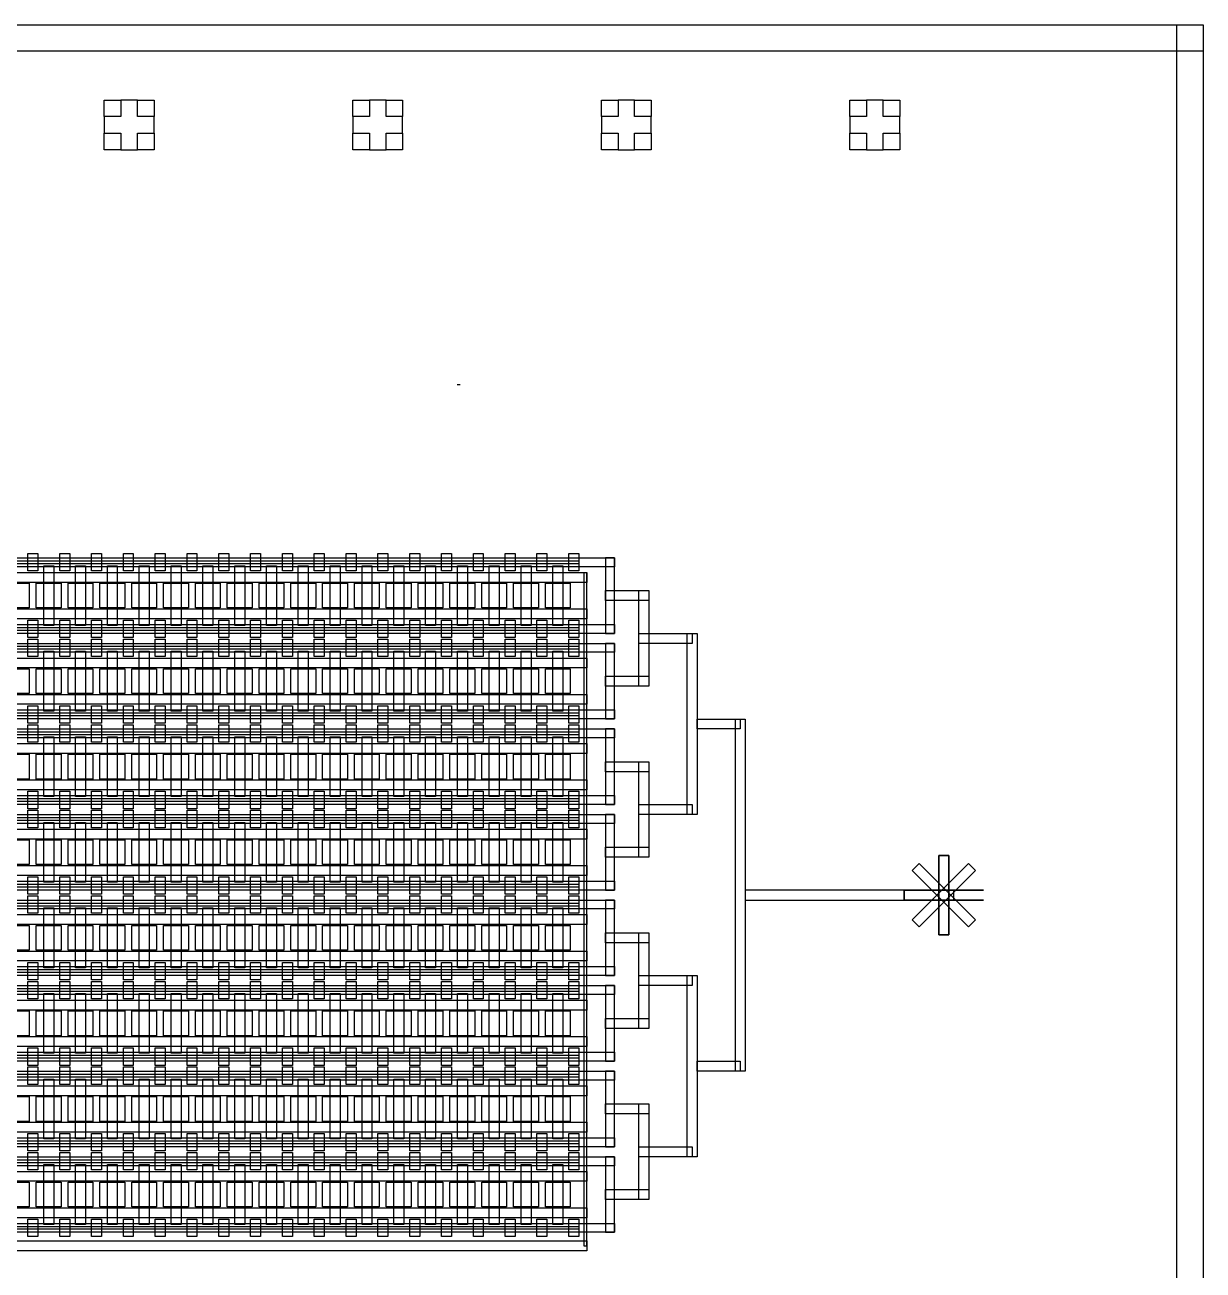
# Model space of a CAD drawing. Extents: x -21765 to 20427, y -6394 to 12870.
# Drawn here: x 8578 to 20427, y 346 to 12870 of the extents above; entities that cross this region are included whole.
import ezdxf

# ---------------------------------------------------------------- set-up
doc = ezdxf.new("R2010")
doc.units = 0
doc.header["$MEASUREMENT"] = 0
doc.layers.add('CONTROL', color=5, linetype='Continuous')
doc.layers.add('FLOW', color=6, linetype='Continuous')

msp = doc.modelspace()

# ---------------------------------------------------------------- linework, layer by layer
at = {"layer": 'CONTROL', "linetype": 'Continuous'}
for points in [[(-21765, 12605), (-21765, 12870), (20427, 12870), (20427, 12605), (-21765, 12605)], [(20162, 12870), (20427, 12870), (20427, -6394), (20162, -6394), (20162, 12870)], [(9543, 12115), (9543, 11949), (9376, 11949), (9376, 12115), (9543, 12115)], [(9876, 12115), (9876, 11949), (9710, 11949), (9710, 12115), (9876, 12115)], [(12043, 12115), (12043, 11949), (11876, 11949), (11876, 12115), (12043, 12115)], [(12376, 12115), (12376, 11949), (12210, 11949), (12210, 12115), (12376, 12115)], [(14543, 12115), (14543, 11949), (14376, 11949), (14376, 12115), (14543, 12115)], [(14876, 12115), (14876, 11949), (14710, 11949), (14710, 12115), (14876, 12115)], [(17043, 12115), (17043, 11949), (16876, 11949), (16876, 12115), (17043, 12115)], [(17376, 12115), (17376, 11949), (17210, 11949), (17210, 12115), (17376, 12115)], [(9543, 11782), (9543, 11615), (9376, 11615), (9376, 11782), (9543, 11782)], [(9876, 11782), (9876, 11615), (9710, 11615), (9710, 11782), (9876, 11782)], [(12043, 11782), (12043, 11615), (11876, 11615), (11876, 11782), (12043, 11782)], [(12376, 11782), (12376, 11615), (12210, 11615), (12210, 11782), (12376, 11782)], [(14543, 11782), (14543, 11615), (14376, 11615), (14376, 11782), (14543, 11782)], [(14876, 11782), (14876, 11615), (14710, 11615), (14710, 11782), (14876, 11782)], [(17043, 11782), (17043, 11615), (16876, 11615), (16876, 11782), (17043, 11782)], [(17376, 11782), (17376, 11615), (17210, 11615), (17210, 11782), (17376, 11782)], [(8608, 7553), (8708, 7553), (8708, 7378), (8608, 7378), (8608, 7553)], [(8928, 7553), (9028, 7553), (9028, 7378), (8928, 7378), (8928, 7553)], [(9248, 7553), (9348, 7553), (9348, 7378), (9248, 7378), (9248, 7553)], [(9568, 7553), (9668, 7553), (9668, 7378), (9568, 7378), (9568, 7553)], [(9888, 7553), (9988, 7553), (9988, 7378), (9888, 7378), (9888, 7553)], [(10208, 7553), (10308, 7553), (10308, 7378), (10208, 7378), (10208, 7553)], [(10528, 7553), (10628, 7553), (10628, 7378), (10528, 7378), (10528, 7553)], [(10848, 7553), (10948, 7553), (10948, 7378), (10848, 7378), (10848, 7553)], [(11168, 7553), (11268, 7553), (11268, 7378), (11168, 7378), (11168, 7553)], [(11488, 7553), (11588, 7553), (11588, 7378), (11488, 7378), (11488, 7553)], [(11808, 7553), (11908, 7553), (11908, 7378), (11808, 7378), (11808, 7553)], [(12128, 7553), (12228, 7553), (12228, 7378), (12128, 7378), (12128, 7553)], [(12448, 7553), (12548, 7553), (12548, 7378), (12448, 7378), (12448, 7553)], [(12768, 7553), (12868, 7553), (12868, 7378), (12768, 7378), (12768, 7553)], [(13088, 7553), (13188, 7553), (13188, 7378), (13088, 7378), (13088, 7553)], [(13408, 7553), (13508, 7553), (13508, 7378), (13408, 7378), (13408, 7553)], [(13728, 7553), (13828, 7553), (13828, 7378), (13728, 7378), (13728, 7553)], [(14048, 7553), (14148, 7553), (14148, 7378), (14048, 7378), (14048, 7553)], [(-1375, 7481), (14148, 7481), (14148, 7451), (-1375, 7451), (-1375, 7481)], [(14228, 7263), (-1213, 7263), (-1213, 7363), (14228, 7363), (14228, 7263)], [(14228, 6898), (-1213, 6898), (-1213, 6998), (14228, 6998), (14228, 6898)], [(-1375, 6810), (14148, 6810), (14148, 6780), (-1375, 6780), (-1375, 6810)], [(8608, 6883), (8708, 6883), (8708, 6708), (8608, 6708), (8608, 6883)], [(8928, 6883), (9028, 6883), (9028, 6708), (8928, 6708), (8928, 6883)], [(9248, 6883), (9348, 6883), (9348, 6708), (9248, 6708), (9248, 6883)], [(9568, 6883), (9668, 6883), (9668, 6708), (9568, 6708), (9568, 6883)], [(9888, 6883), (9988, 6883), (9988, 6708), (9888, 6708), (9888, 6883)], [(10208, 6883), (10308, 6883), (10308, 6708), (10208, 6708), (10208, 6883)], [(10528, 6883), (10628, 6883), (10628, 6708), (10528, 6708), (10528, 6883)], [(10848, 6883), (10948, 6883), (10948, 6708), (10848, 6708), (10848, 6883)], [(11168, 6883), (11268, 6883), (11268, 6708), (11168, 6708), (11168, 6883)], [(11488, 6883), (11588, 6883), (11588, 6708), (11488, 6708), (11488, 6883)], [(11808, 6883), (11908, 6883), (11908, 6708), (11808, 6708), (11808, 6883)], [(12128, 6883), (12228, 6883), (12228, 6708), (12128, 6708), (12128, 6883)], [(12448, 6883), (12548, 6883), (12548, 6708), (12448, 6708), (12448, 6883)], [(12768, 6883), (12868, 6883), (12868, 6708), (12768, 6708), (12768, 6883)], [(13088, 6883), (13188, 6883), (13188, 6708), (13088, 6708), (13088, 6883)], [(13408, 6883), (13508, 6883), (13508, 6708), (13408, 6708), (13408, 6883)], [(13728, 6883), (13828, 6883), (13828, 6708), (13728, 6708), (13728, 6883)], [(14048, 6883), (14148, 6883), (14148, 6708), (14048, 6708), (14048, 6883)], [(8608, 6693), (8708, 6693), (8708, 6517), (8608, 6517), (8608, 6693)], [(8928, 6693), (9028, 6693), (9028, 6517), (8928, 6517), (8928, 6693)], [(9248, 6693), (9348, 6693), (9348, 6517), (9248, 6517), (9248, 6693)], [(9568, 6693), (9668, 6693), (9668, 6517), (9568, 6517), (9568, 6693)], [(9888, 6693), (9988, 6693), (9988, 6517), (9888, 6517), (9888, 6693)], [(10208, 6693), (10308, 6693), (10308, 6517), (10208, 6517), (10208, 6693)], [(10528, 6693), (10628, 6693), (10628, 6517), (10528, 6517), (10528, 6693)], [(10848, 6693), (10948, 6693), (10948, 6517), (10848, 6517), (10848, 6693)], [(11168, 6693), (11268, 6693), (11268, 6517), (11168, 6517), (11168, 6693)], [(11488, 6693), (11588, 6693), (11588, 6517), (11488, 6517), (11488, 6693)], [(11808, 6693), (11908, 6693), (11908, 6517), (11808, 6517), (11808, 6693)], [(12128, 6693), (12228, 6693), (12228, 6517), (12128, 6517), (12128, 6693)], [(12448, 6693), (12548, 6693), (12548, 6517), (12448, 6517), (12448, 6693)], [(12768, 6693), (12868, 6693), (12868, 6517), (12768, 6517), (12768, 6693)], [(13088, 6693), (13188, 6693), (13188, 6517), (13088, 6517), (13088, 6693)], [(13408, 6693), (13508, 6693), (13508, 6517), (13408, 6517), (13408, 6693)], [(13728, 6693), (13828, 6693), (13828, 6517), (13728, 6517), (13728, 6693)], [(14048, 6693), (14148, 6693), (14148, 6517), (14048, 6517), (14048, 6693)], [(-1375, 6620), (14148, 6620), (14148, 6590), (-1375, 6590), (-1375, 6620)], [(14228, 6402), (-1213, 6402), (-1213, 6502), (14228, 6502), (14228, 6402)], [(14228, 6037), (-1213, 6037), (-1213, 6137), (14228, 6137), (14228, 6037)], [(8608, 6023), (8708, 6023), (8708, 5847), (8608, 5847), (8608, 6023)], [(8928, 6023), (9028, 6023), (9028, 5847), (8928, 5847), (8928, 6023)], [(9248, 6023), (9348, 6023), (9348, 5847), (9248, 5847), (9248, 6023)], [(9568, 6023), (9668, 6023), (9668, 5847), (9568, 5847), (9568, 6023)], [(9888, 6023), (9988, 6023), (9988, 5847), (9888, 5847), (9888, 6023)], [(10208, 6023), (10308, 6023), (10308, 5847), (10208, 5847), (10208, 6023)], [(10528, 6023), (10628, 6023), (10628, 5847), (10528, 5847), (10528, 6023)], [(10848, 6023), (10948, 6023), (10948, 5847), (10848, 5847), (10848, 6023)], [(11168, 6023), (11268, 6023), (11268, 5847), (11168, 5847), (11168, 6023)], [(11488, 6023), (11588, 6023), (11588, 5847), (11488, 5847), (11488, 6023)], [(11808, 6023), (11908, 6023), (11908, 5847), (11808, 5847), (11808, 6023)], [(12128, 6023), (12228, 6023), (12228, 5847), (12128, 5847), (12128, 6023)], [(12448, 6023), (12548, 6023), (12548, 5847), (12448, 5847), (12448, 6023)], [(12768, 6023), (12868, 6023), (12868, 5847), (12768, 5847), (12768, 6023)], [(13088, 6023), (13188, 6023), (13188, 5847), (13088, 5847), (13088, 6023)], [(13408, 6023), (13508, 6023), (13508, 5847), (13408, 5847), (13408, 6023)], [(13728, 6023), (13828, 6023), (13828, 5847), (13728, 5847), (13728, 6023)], [(14048, 6023), (14148, 6023), (14148, 5847), (14048, 5847), (14048, 6023)], [(-1375, 5950), (14148, 5950), (14148, 5920), (-1375, 5920), (-1375, 5950)], [(8608, 5832), (8708, 5832), (8708, 5657), (8608, 5657), (8608, 5832)], [(8928, 5832), (9028, 5832), (9028, 5657), (8928, 5657), (8928, 5832)], [(9248, 5832), (9348, 5832), (9348, 5657), (9248, 5657), (9248, 5832)], [(9568, 5832), (9668, 5832), (9668, 5657), (9568, 5657), (9568, 5832)], [(9888, 5832), (9988, 5832), (9988, 5657), (9888, 5657), (9888, 5832)], [(10208, 5832), (10308, 5832), (10308, 5657), (10208, 5657), (10208, 5832)], [(10528, 5832), (10628, 5832), (10628, 5657), (10528, 5657), (10528, 5832)], [(10848, 5832), (10948, 5832), (10948, 5657), (10848, 5657), (10848, 5832)], [(11168, 5832), (11268, 5832), (11268, 5657), (11168, 5657), (11168, 5832)], [(11488, 5832), (11588, 5832), (11588, 5657), (11488, 5657), (11488, 5832)], [(11808, 5832), (11908, 5832), (11908, 5657), (11808, 5657), (11808, 5832)], [(12128, 5832), (12228, 5832), (12228, 5657), (12128, 5657), (12128, 5832)], [(12448, 5832), (12548, 5832), (12548, 5657), (12448, 5657), (12448, 5832)], [(12768, 5832), (12868, 5832), (12868, 5657), (12768, 5657), (12768, 5832)], [(13088, 5832), (13188, 5832), (13188, 5657), (13088, 5657), (13088, 5832)], [(13408, 5832), (13508, 5832), (13508, 5657), (13408, 5657), (13408, 5832)], [(13728, 5832), (13828, 5832), (13828, 5657), (13728, 5657), (13728, 5832)], [(14048, 5832), (14148, 5832), (14148, 5657), (14048, 5657), (14048, 5832)], [(-1375, 5759), (14148, 5759), (14148, 5729), (-1375, 5729), (-1375, 5759)], [(14228, 5542), (-1213, 5542), (-1213, 5642), (14228, 5642), (14228, 5542)], [(14228, 5177), (-1213, 5177), (-1213, 5277), (14228, 5277), (14228, 5177)], [(8608, 5162), (8708, 5162), (8708, 4986), (8608, 4986), (8608, 5162)], [(8928, 5162), (9028, 5162), (9028, 4986), (8928, 4986), (8928, 5162)], [(9248, 5162), (9348, 5162), (9348, 4986), (9248, 4986), (9248, 5162)], [(9568, 5162), (9668, 5162), (9668, 4986), (9568, 4986), (9568, 5162)], [(9888, 5162), (9988, 5162), (9988, 4986), (9888, 4986), (9888, 5162)], [(10208, 5162), (10308, 5162), (10308, 4986), (10208, 4986), (10208, 5162)], [(10528, 5162), (10628, 5162), (10628, 4986), (10528, 4986), (10528, 5162)], [(10848, 5162), (10948, 5162), (10948, 4986), (10848, 4986), (10848, 5162)], [(11168, 5162), (11268, 5162), (11268, 4986), (11168, 4986), (11168, 5162)], [(11488, 5162), (11588, 5162), (11588, 4986), (11488, 4986), (11488, 5162)], [(11808, 5162), (11908, 5162), (11908, 4986), (11808, 4986), (11808, 5162)], [(12128, 5162), (12228, 5162), (12228, 4986), (12128, 4986), (12128, 5162)], [(12448, 5162), (12548, 5162), (12548, 4986), (12448, 4986), (12448, 5162)], [(12768, 5162), (12868, 5162), (12868, 4986), (12768, 4986), (12768, 5162)], [(13088, 5162), (13188, 5162), (13188, 4986), (13088, 4986), (13088, 5162)], [(13408, 5162), (13508, 5162), (13508, 4986), (13408, 4986), (13408, 5162)], [(13728, 5162), (13828, 5162), (13828, 4986), (13728, 4986), (13728, 5162)], [(14048, 5162), (14148, 5162), (14148, 4986), (14048, 4986), (14048, 5162)], [(-1375, 5089), (14148, 5089), (14148, 5059), (-1375, 5059), (-1375, 5089)], [(-1375, 4899), (14148, 4899), (14148, 4869), (-1375, 4869), (-1375, 4899)], [(8608, 4971), (8708, 4971), (8708, 4796), (8608, 4796), (8608, 4971)], [(8928, 4971), (9028, 4971), (9028, 4796), (8928, 4796), (8928, 4971)], [(9248, 4971), (9348, 4971), (9348, 4796), (9248, 4796), (9248, 4971)], [(9568, 4971), (9668, 4971), (9668, 4796), (9568, 4796), (9568, 4971)], [(9888, 4971), (9988, 4971), (9988, 4796), (9888, 4796), (9888, 4971)], [(10208, 4971), (10308, 4971), (10308, 4796), (10208, 4796), (10208, 4971)], [(10528, 4971), (10628, 4971), (10628, 4796), (10528, 4796), (10528, 4971)], [(10848, 4971), (10948, 4971), (10948, 4796), (10848, 4796), (10848, 4971)], [(11168, 4971), (11268, 4971), (11268, 4796), (11168, 4796), (11168, 4971)], [(11488, 4971), (11588, 4971), (11588, 4796), (11488, 4796), (11488, 4971)], [(11808, 4971), (11908, 4971), (11908, 4796), (11808, 4796), (11808, 4971)], [(12128, 4971), (12228, 4971), (12228, 4796), (12128, 4796), (12128, 4971)], [(12448, 4971), (12548, 4971), (12548, 4796), (12448, 4796), (12448, 4971)], [(12768, 4971), (12868, 4971), (12868, 4796), (12768, 4796), (12768, 4971)], [(13088, 4971), (13188, 4971), (13188, 4796), (13088, 4796), (13088, 4971)], [(13408, 4971), (13508, 4971), (13508, 4796), (13408, 4796), (13408, 4971)], [(13728, 4971), (13828, 4971), (13828, 4796), (13728, 4796), (13728, 4971)], [(14048, 4971), (14148, 4971), (14148, 4796), (14048, 4796), (14048, 4971)], [(14228, 4681), (-1213, 4681), (-1213, 4781), (14228, 4781), (14228, 4681)], [(14228, 4316), (-1213, 4316), (-1213, 4416), (14228, 4416), (14228, 4316)], [(8608, 4301), (8708, 4301), (8708, 4126), (8608, 4126), (8608, 4301)], [(8928, 4301), (9028, 4301), (9028, 4126), (8928, 4126), (8928, 4301)], [(9248, 4301), (9348, 4301), (9348, 4126), (9248, 4126), (9248, 4301)], [(9568, 4301), (9668, 4301), (9668, 4126), (9568, 4126), (9568, 4301)], [(9888, 4301), (9988, 4301), (9988, 4126), (9888, 4126), (9888, 4301)], [(10208, 4301), (10308, 4301), (10308, 4126), (10208, 4126), (10208, 4301)], [(10528, 4301), (10628, 4301), (10628, 4126), (10528, 4126), (10528, 4301)], [(10848, 4301), (10948, 4301), (10948, 4126), (10848, 4126), (10848, 4301)], [(11168, 4301), (11268, 4301), (11268, 4126), (11168, 4126), (11168, 4301)], [(11488, 4301), (11588, 4301), (11588, 4126), (11488, 4126), (11488, 4301)], [(11808, 4301), (11908, 4301), (11908, 4126), (11808, 4126), (11808, 4301)], [(12128, 4301), (12228, 4301), (12228, 4126), (12128, 4126), (12128, 4301)], [(12448, 4301), (12548, 4301), (12548, 4126), (12448, 4126), (12448, 4301)], [(12768, 4301), (12868, 4301), (12868, 4126), (12768, 4126), (12768, 4301)], [(13088, 4301), (13188, 4301), (13188, 4126), (13088, 4126), (13088, 4301)], [(13408, 4301), (13508, 4301), (13508, 4126), (13408, 4126), (13408, 4301)], [(13728, 4301), (13828, 4301), (13828, 4126), (13728, 4126), (13728, 4301)], [(14048, 4301), (14148, 4301), (14148, 4126), (14048, 4126), (14048, 4301)], [(-1375, 4229), (14148, 4229), (14148, 4199), (-1375, 4199), (-1375, 4229)], [(-1375, 4038), (14148, 4038), (14148, 4008), (-1375, 4008), (-1375, 4038)], [(8608, 4111), (8708, 4111), (8708, 3935), (8608, 3935), (8608, 4111)], [(8928, 4111), (9028, 4111), (9028, 3935), (8928, 3935), (8928, 4111)], [(9248, 4111), (9348, 4111), (9348, 3935), (9248, 3935), (9248, 4111)], [(9568, 4111), (9668, 4111), (9668, 3935), (9568, 3935), (9568, 4111)], [(9888, 4111), (9988, 4111), (9988, 3935), (9888, 3935), (9888, 4111)], [(10208, 4111), (10308, 4111), (10308, 3935), (10208, 3935), (10208, 4111)], [(10528, 4111), (10628, 4111), (10628, 3935), (10528, 3935), (10528, 4111)], [(10848, 4111), (10948, 4111), (10948, 3935), (10848, 3935), (10848, 4111)], [(11168, 4111), (11268, 4111), (11268, 3935), (11168, 3935), (11168, 4111)], [(11488, 4111), (11588, 4111), (11588, 3935), (11488, 3935), (11488, 4111)], [(11808, 4111), (11908, 4111), (11908, 3935), (11808, 3935), (11808, 4111)], [(12128, 4111), (12228, 4111), (12228, 3935), (12128, 3935), (12128, 4111)], [(12448, 4111), (12548, 4111), (12548, 3935), (12448, 3935), (12448, 4111)], [(12768, 4111), (12868, 4111), (12868, 3935), (12768, 3935), (12768, 4111)], [(13088, 4111), (13188, 4111), (13188, 3935), (13088, 3935), (13088, 4111)], [(13408, 4111), (13508, 4111), (13508, 3935), (13408, 3935), (13408, 4111)], [(13728, 4111), (13828, 4111), (13828, 3935), (13728, 3935), (13728, 4111)], [(14048, 4111), (14148, 4111), (14148, 3935), (14048, 3935), (14048, 4111)], [(14228, 3821), (-1213, 3821), (-1213, 3921), (14228, 3921), (14228, 3821)], [(14228, 3455), (-1213, 3455), (-1213, 3555), (14228, 3555), (14228, 3455)], [(8608, 3441), (8708, 3441), (8708, 3265), (8608, 3265), (8608, 3441)], [(8928, 3441), (9028, 3441), (9028, 3265), (8928, 3265), (8928, 3441)], [(9248, 3441), (9348, 3441), (9348, 3265), (9248, 3265), (9248, 3441)], [(9568, 3441), (9668, 3441), (9668, 3265), (9568, 3265), (9568, 3441)], [(9888, 3441), (9988, 3441), (9988, 3265), (9888, 3265), (9888, 3441)], [(10208, 3441), (10308, 3441), (10308, 3265), (10208, 3265), (10208, 3441)], [(10528, 3441), (10628, 3441), (10628, 3265), (10528, 3265), (10528, 3441)], [(10848, 3441), (10948, 3441), (10948, 3265), (10848, 3265), (10848, 3441)], [(11168, 3441), (11268, 3441), (11268, 3265), (11168, 3265), (11168, 3441)], [(11488, 3441), (11588, 3441), (11588, 3265), (11488, 3265), (11488, 3441)], [(11808, 3441), (11908, 3441), (11908, 3265), (11808, 3265), (11808, 3441)], [(12128, 3441), (12228, 3441), (12228, 3265), (12128, 3265), (12128, 3441)], [(12448, 3441), (12548, 3441), (12548, 3265), (12448, 3265), (12448, 3441)], [(12768, 3441), (12868, 3441), (12868, 3265), (12768, 3265), (12768, 3441)], [(13088, 3441), (13188, 3441), (13188, 3265), (13088, 3265), (13088, 3441)], [(13408, 3441), (13508, 3441), (13508, 3265), (13408, 3265), (13408, 3441)], [(13728, 3441), (13828, 3441), (13828, 3265), (13728, 3265), (13728, 3441)], [(14048, 3441), (14148, 3441), (14148, 3265), (14048, 3265), (14048, 3441)], [(-1375, 3368), (14148, 3368), (14148, 3338), (-1375, 3338), (-1375, 3368)], [(-1375, 3177), (14148, 3177), (14148, 3147), (-1375, 3147), (-1375, 3177)], [(8608, 3250), (8708, 3250), (8708, 3075), (8608, 3075), (8608, 3250)], [(8928, 3250), (9028, 3250), (9028, 3075), (8928, 3075), (8928, 3250)], [(9248, 3250), (9348, 3250), (9348, 3075), (9248, 3075), (9248, 3250)], [(9568, 3250), (9668, 3250), (9668, 3075), (9568, 3075), (9568, 3250)], [(9888, 3250), (9988, 3250), (9988, 3075), (9888, 3075), (9888, 3250)], [(10208, 3250), (10308, 3250), (10308, 3075), (10208, 3075), (10208, 3250)], [(10528, 3250), (10628, 3250), (10628, 3075), (10528, 3075), (10528, 3250)], [(10848, 3250), (10948, 3250), (10948, 3075), (10848, 3075), (10848, 3250)], [(11168, 3250), (11268, 3250), (11268, 3075), (11168, 3075), (11168, 3250)], [(11488, 3250), (11588, 3250), (11588, 3075), (11488, 3075), (11488, 3250)], [(11808, 3250), (11908, 3250), (11908, 3075), (11808, 3075), (11808, 3250)], [(12128, 3250), (12228, 3250), (12228, 3075), (12128, 3075), (12128, 3250)], [(12448, 3250), (12548, 3250), (12548, 3075), (12448, 3075), (12448, 3250)], [(12768, 3250), (12868, 3250), (12868, 3075), (12768, 3075), (12768, 3250)], [(13088, 3250), (13188, 3250), (13188, 3075), (13088, 3075), (13088, 3250)], [(13408, 3250), (13508, 3250), (13508, 3075), (13408, 3075), (13408, 3250)], [(13728, 3250), (13828, 3250), (13828, 3075), (13728, 3075), (13728, 3250)], [(14048, 3250), (14148, 3250), (14148, 3075), (14048, 3075), (14048, 3250)], [(14228, 2960), (-1213, 2960), (-1213, 3060), (14228, 3060), (14228, 2960)], [(14228, 2595), (-1213, 2595), (-1213, 2695), (14228, 2695), (14228, 2595)], [(-1375, 2507), (14148, 2507), (14148, 2477), (-1375, 2477), (-1375, 2507)], [(8608, 2580), (8708, 2580), (8708, 2404), (8608, 2404), (8608, 2580)], [(8928, 2580), (9028, 2580), (9028, 2404), (8928, 2404), (8928, 2580)], [(9248, 2580), (9348, 2580), (9348, 2404), (9248, 2404), (9248, 2580)], [(9568, 2580), (9668, 2580), (9668, 2404), (9568, 2404), (9568, 2580)], [(9888, 2580), (9988, 2580), (9988, 2404), (9888, 2404), (9888, 2580)], [(10208, 2580), (10308, 2580), (10308, 2404), (10208, 2404), (10208, 2580)], [(10528, 2580), (10628, 2580), (10628, 2404), (10528, 2404), (10528, 2580)], [(10848, 2580), (10948, 2580), (10948, 2404), (10848, 2404), (10848, 2580)], [(11168, 2580), (11268, 2580), (11268, 2404), (11168, 2404), (11168, 2580)], [(11488, 2580), (11588, 2580), (11588, 2404), (11488, 2404), (11488, 2580)], [(11808, 2580), (11908, 2580), (11908, 2404), (11808, 2404), (11808, 2580)], [(12128, 2580), (12228, 2580), (12228, 2404), (12128, 2404), (12128, 2580)], [(12448, 2580), (12548, 2580), (12548, 2404), (12448, 2404), (12448, 2580)], [(12768, 2580), (12868, 2580), (12868, 2404), (12768, 2404), (12768, 2580)], [(13088, 2580), (13188, 2580), (13188, 2404), (13088, 2404), (13088, 2580)], [(13408, 2580), (13508, 2580), (13508, 2404), (13408, 2404), (13408, 2580)], [(13728, 2580), (13828, 2580), (13828, 2404), (13728, 2404), (13728, 2580)], [(14048, 2580), (14148, 2580), (14148, 2404), (14048, 2404), (14048, 2580)], [(8608, 2389), (8708, 2389), (8708, 2214), (8608, 2214), (8608, 2389)], [(8928, 2389), (9028, 2389), (9028, 2214), (8928, 2214), (8928, 2389)], [(9248, 2389), (9348, 2389), (9348, 2214), (9248, 2214), (9248, 2389)], [(9568, 2389), (9668, 2389), (9668, 2214), (9568, 2214), (9568, 2389)], [(9888, 2389), (9988, 2389), (9988, 2214), (9888, 2214), (9888, 2389)], [(10208, 2389), (10308, 2389), (10308, 2214), (10208, 2214), (10208, 2389)], [(10528, 2389), (10628, 2389), (10628, 2214), (10528, 2214), (10528, 2389)], [(10848, 2389), (10948, 2389), (10948, 2214), (10848, 2214), (10848, 2389)], [(11168, 2389), (11268, 2389), (11268, 2214), (11168, 2214), (11168, 2389)], [(11488, 2389), (11588, 2389), (11588, 2214), (11488, 2214), (11488, 2389)], [(11808, 2389), (11908, 2389), (11908, 2214), (11808, 2214), (11808, 2389)], [(12128, 2389), (12228, 2389), (12228, 2214), (12128, 2214), (12128, 2389)], [(12448, 2389), (12548, 2389), (12548, 2214), (12448, 2214), (12448, 2389)], [(12768, 2389), (12868, 2389), (12868, 2214), (12768, 2214), (12768, 2389)], [(13088, 2389), (13188, 2389), (13188, 2214), (13088, 2214), (13088, 2389)], [(13408, 2389), (13508, 2389), (13508, 2214), (13408, 2214), (13408, 2389)], [(13728, 2389), (13828, 2389), (13828, 2214), (13728, 2214), (13728, 2389)], [(14048, 2389), (14148, 2389), (14148, 2214), (14048, 2214), (14048, 2389)], [(-1375, 2317), (14148, 2317), (14148, 2287), (-1375, 2287), (-1375, 2317)], [(14228, 2099), (-1213, 2099), (-1213, 2199), (14228, 2199), (14228, 2099)], [(14228, 1734), (-1213, 1734), (-1213, 1834), (14228, 1834), (14228, 1734)], [(-1375, 1647), (14148, 1647), (14148, 1617), (-1375, 1617), (-1375, 1647)], [(8608, 1719), (8708, 1719), (8708, 1544), (8608, 1544), (8608, 1719)], [(8928, 1719), (9028, 1719), (9028, 1544), (8928, 1544), (8928, 1719)], [(9248, 1719), (9348, 1719), (9348, 1544), (9248, 1544), (9248, 1719)], [(9568, 1719), (9668, 1719), (9668, 1544), (9568, 1544), (9568, 1719)], [(9888, 1719), (9988, 1719), (9988, 1544), (9888, 1544), (9888, 1719)], [(10208, 1719), (10308, 1719), (10308, 1544), (10208, 1544), (10208, 1719)], [(10528, 1719), (10628, 1719), (10628, 1544), (10528, 1544), (10528, 1719)], [(10848, 1719), (10948, 1719), (10948, 1544), (10848, 1544), (10848, 1719)], [(11168, 1719), (11268, 1719), (11268, 1544), (11168, 1544), (11168, 1719)], [(11488, 1719), (11588, 1719), (11588, 1544), (11488, 1544), (11488, 1719)], [(11808, 1719), (11908, 1719), (11908, 1544), (11808, 1544), (11808, 1719)], [(12128, 1719), (12228, 1719), (12228, 1544), (12128, 1544), (12128, 1719)], [(12448, 1719), (12548, 1719), (12548, 1544), (12448, 1544), (12448, 1719)], [(12768, 1719), (12868, 1719), (12868, 1544), (12768, 1544), (12768, 1719)], [(13088, 1719), (13188, 1719), (13188, 1544), (13088, 1544), (13088, 1719)], [(13408, 1719), (13508, 1719), (13508, 1544), (13408, 1544), (13408, 1719)], [(13728, 1719), (13828, 1719), (13828, 1544), (13728, 1544), (13728, 1719)], [(14048, 1719), (14148, 1719), (14148, 1544), (14048, 1544), (14048, 1719)], [(8608, 1529), (8708, 1529), (8708, 1353), (8608, 1353), (8608, 1529)], [(8928, 1529), (9028, 1529), (9028, 1353), (8928, 1353), (8928, 1529)], [(9248, 1529), (9348, 1529), (9348, 1353), (9248, 1353), (9248, 1529)], [(9568, 1529), (9668, 1529), (9668, 1353), (9568, 1353), (9568, 1529)], [(9888, 1529), (9988, 1529), (9988, 1353), (9888, 1353), (9888, 1529)], [(10208, 1529), (10308, 1529), (10308, 1353), (10208, 1353), (10208, 1529)], [(10528, 1529), (10628, 1529), (10628, 1353), (10528, 1353), (10528, 1529)], [(10848, 1529), (10948, 1529), (10948, 1353), (10848, 1353), (10848, 1529)], [(11168, 1529), (11268, 1529), (11268, 1353), (11168, 1353), (11168, 1529)], [(11488, 1529), (11588, 1529), (11588, 1353), (11488, 1353), (11488, 1529)], [(11808, 1529), (11908, 1529), (11908, 1353), (11808, 1353), (11808, 1529)], [(12128, 1529), (12228, 1529), (12228, 1353), (12128, 1353), (12128, 1529)], [(12448, 1529), (12548, 1529), (12548, 1353), (12448, 1353), (12448, 1529)], [(12768, 1529), (12868, 1529), (12868, 1353), (12768, 1353), (12768, 1529)], [(13088, 1529), (13188, 1529), (13188, 1353), (13088, 1353), (13088, 1529)], [(13408, 1529), (13508, 1529), (13508, 1353), (13408, 1353), (13408, 1529)], [(13728, 1529), (13828, 1529), (13828, 1353), (13728, 1353), (13728, 1529)], [(14048, 1529), (14148, 1529), (14148, 1353), (14048, 1353), (14048, 1529)], [(-1375, 1456), (14148, 1456), (14148, 1426), (-1375, 1426), (-1375, 1456)], [(14228, 1239), (-1213, 1239), (-1213, 1339), (14228, 1339), (14228, 1239)], [(14228, 873), (-1213, 873), (-1213, 973), (14228, 973), (14228, 873)], [(-3301, 786), (14148, 786), (14148, 756), (-3301, 756), (-3301, 786)], [(8608, 859), (8708, 859), (8708, 683), (8608, 683), (8608, 859)], [(8928, 859), (9028, 859), (9028, 683), (8928, 683), (8928, 859)], [(9248, 859), (9348, 859), (9348, 683), (9248, 683), (9248, 859)], [(9568, 859), (9668, 859), (9668, 683), (9568, 683), (9568, 859)], [(9888, 859), (9988, 859), (9988, 683), (9888, 683), (9888, 859)], [(10208, 859), (10308, 859), (10308, 683), (10208, 683), (10208, 859)], [(10528, 859), (10628, 859), (10628, 683), (10528, 683), (10528, 859)], [(10848, 859), (10948, 859), (10948, 683), (10848, 683), (10848, 859)], [(11168, 859), (11268, 859), (11268, 683), (11168, 683), (11168, 859)], [(11488, 859), (11588, 859), (11588, 683), (11488, 683), (11488, 859)], [(11808, 859), (11908, 859), (11908, 683), (11808, 683), (11808, 859)], [(12128, 859), (12228, 859), (12228, 683), (12128, 683), (12128, 859)], [(12448, 859), (12548, 859), (12548, 683), (12448, 683), (12448, 859)], [(12768, 859), (12868, 859), (12868, 683), (12768, 683), (12768, 859)], [(13088, 859), (13188, 859), (13188, 683), (13088, 683), (13088, 859)], [(13408, 859), (13508, 859), (13508, 683), (13408, 683), (13408, 859)], [(13728, 859), (13828, 859), (13828, 683), (13728, 683), (13728, 859)], [(14048, 859), (14148, 859), (14148, 683), (14048, 683), (14048, 859)], [(-15908, 639), (14228, 639), (14228, 539), (-15908, 539), (-15908, 639)]]:
    msp.add_lwpolyline(points, close=True, dxfattribs=at)
for points in [[(12956, 9250), (12926, 9250)], [(14198, 7363), (14198, 589), (14228, 589), (14228, 7363)]]:
    msp.add_lwpolyline(points, dxfattribs=at)
at = {"layer": 'FLOW', "linetype": 'Continuous'}
for points in [[(9710, 11615), (9710, 11782), (9876, 11782), (9876, 11949), (9710, 11949), (9710, 12115), (9543, 12115), (9543, 11949), (9376, 11949), (9376, 11782), (9543, 11782), (9543, 11615), (9710, 11615)], [(12210, 11615), (12210, 11782), (12376, 11782), (12376, 11949), (12210, 11949), (12210, 12115), (12043, 12115), (12043, 11949), (11876, 11949), (11876, 11782), (12043, 11782), (12043, 11615), (12210, 11615)], [(14710, 11615), (14710, 11782), (14876, 11782), (14876, 11949), (14710, 11949), (14710, 12115), (14543, 12115), (14543, 11949), (14376, 11949), (14376, 11782), (14543, 11782), (14543, 11615), (14710, 11615)], [(17210, 11615), (17210, 11782), (17376, 11782), (17376, 11949), (17210, 11949), (17210, 12115), (17043, 12115), (17043, 11949), (16876, 11949), (16876, 11782), (17043, 11782), (17043, 11615), (17210, 11615)], [(-1663, 7511), (14508, 7511), (14508, 7421), (-1663, 7421), (-1663, 7511)], [(8768, 7431), (8868, 7431), (8868, 6830), (8768, 6830), (8768, 7431)], [(9088, 7431), (9188, 7431), (9188, 6830), (9088, 6830), (9088, 7431)], [(9407, 7431), (9507, 7431), (9507, 6830), (9407, 6830), (9407, 7431)], [(9728, 7431), (9828, 7431), (9828, 6830), (9728, 6830), (9728, 7431)], [(10048, 7431), (10148, 7431), (10148, 6830), (10048, 6830), (10048, 7431)], [(10367, 7431), (10467, 7431), (10467, 6830), (10367, 6830), (10367, 7431)], [(10688, 7431), (10788, 7431), (10788, 6830), (10688, 6830), (10688, 7431)], [(11008, 7431), (11108, 7431), (11108, 6830), (11008, 6830), (11008, 7431)], [(11327, 7431), (11427, 7431), (11427, 6830), (11327, 6830), (11327, 7431)], [(11648, 7431), (11748, 7431), (11748, 6830), (11648, 6830), (11648, 7431)], [(11968, 7431), (12068, 7431), (12068, 6830), (11968, 6830), (11968, 7431)], [(12287, 7431), (12387, 7431), (12387, 6830), (12287, 6830), (12287, 7431)], [(12608, 7431), (12708, 7431), (12708, 6830), (12608, 6830), (12608, 7431)], [(12928, 7431), (13028, 7431), (13028, 6830), (12928, 6830), (12928, 7431)], [(13247, 7431), (13347, 7431), (13347, 6830), (13247, 6830), (13247, 7431)], [(13568, 7431), (13668, 7431), (13668, 6830), (13568, 6830), (13568, 7431)], [(13888, 7431), (13988, 7431), (13988, 6830), (13888, 6830), (13888, 7431)], [(14508, 7511), (14418, 7511), (14418, 6750), (14508, 6750), (14508, 7511)], [(8372, 7256), (8622, 7256), (8622, 7006), (8372, 7006), (8372, 7256)], [(8692, 7256), (8942, 7256), (8942, 7006), (8692, 7006), (8692, 7256)], [(9012, 7256), (9262, 7256), (9262, 7006), (9012, 7006), (9012, 7256)], [(9332, 7256), (9582, 7256), (9582, 7006), (9332, 7006), (9332, 7256)], [(9652, 7256), (9902, 7256), (9902, 7006), (9652, 7006), (9652, 7256)], [(9972, 7256), (10222, 7256), (10222, 7006), (9972, 7006), (9972, 7256)], [(10292, 7256), (10542, 7256), (10542, 7006), (10292, 7006), (10292, 7256)], [(10612, 7256), (10862, 7256), (10862, 7006), (10612, 7006), (10612, 7256)], [(10932, 7256), (11182, 7256), (11182, 7006), (10932, 7006), (10932, 7256)], [(11252, 7256), (11502, 7256), (11502, 7006), (11252, 7006), (11252, 7256)], [(11572, 7256), (11822, 7256), (11822, 7006), (11572, 7006), (11572, 7256)], [(11892, 7256), (12142, 7256), (12142, 7006), (11892, 7006), (11892, 7256)], [(12212, 7256), (12462, 7256), (12462, 7006), (12212, 7006), (12212, 7256)], [(12532, 7256), (12782, 7256), (12782, 7006), (12532, 7006), (12532, 7256)], [(12852, 7256), (13102, 7256), (13102, 7006), (12852, 7006), (12852, 7256)], [(13172, 7256), (13422, 7256), (13422, 7006), (13172, 7006), (13172, 7256)], [(13492, 7256), (13742, 7256), (13742, 7006), (13492, 7006), (13492, 7256)], [(13812, 7256), (14062, 7256), (14062, 7006), (13812, 7006), (13812, 7256)], [(14853, 7081), (14418, 7081), (14418, 7181), (14853, 7181), (14853, 7081)], [(14853, 6220), (14753, 6220), (14753, 7181), (14853, 7181), (14853, 6462), (14853, 6220)], [(-1663, 6840), (14508, 6840), (14508, 6750), (-1663, 6750), (-1663, 6840)], [(-1663, 6650), (14508, 6650), (14508, 6560), (-1663, 6560), (-1663, 6650)], [(14508, 6650), (14418, 6650), (14418, 5890), (14508, 5890), (14508, 6650)], [(15288, 6650), (14753, 6650), (14753, 6750), (15288, 6750), (15288, 6650)], [(15338, 4929), (15238, 4929), (15238, 6750), (15338, 6750), (15338, 5969), (15338, 4929)], [(8768, 6570), (8868, 6570), (8868, 5969), (8768, 5969), (8768, 6570)], [(9088, 6570), (9188, 6570), (9188, 5969), (9088, 5969), (9088, 6570)], [(9407, 6570), (9507, 6570), (9507, 5969), (9407, 5969), (9407, 6570)], [(9728, 6570), (9828, 6570), (9828, 5969), (9728, 5969), (9728, 6570)], [(10048, 6570), (10148, 6570), (10148, 5969), (10048, 5969), (10048, 6570)], [(10367, 6570), (10467, 6570), (10467, 5969), (10367, 5969), (10367, 6570)], [(10688, 6570), (10788, 6570), (10788, 5969), (10688, 5969), (10688, 6570)], [(11008, 6570), (11108, 6570), (11108, 5969), (11008, 5969), (11008, 6570)], [(11327, 6570), (11427, 6570), (11427, 5969), (11327, 5969), (11327, 6570)], [(11648, 6570), (11748, 6570), (11748, 5969), (11648, 5969), (11648, 6570)], [(11968, 6570), (12068, 6570), (12068, 5969), (11968, 5969), (11968, 6570)], [(12287, 6570), (12387, 6570), (12387, 5969), (12287, 5969), (12287, 6570)], [(12608, 6570), (12708, 6570), (12708, 5969), (12608, 5969), (12608, 6570)], [(12928, 6570), (13028, 6570), (13028, 5969), (12928, 5969), (12928, 6570)], [(13247, 6570), (13347, 6570), (13347, 5969), (13247, 5969), (13247, 6570)], [(13568, 6570), (13668, 6570), (13668, 5969), (13568, 5969), (13568, 6570)], [(13888, 6570), (13988, 6570), (13988, 5969), (13888, 5969), (13888, 6570)], [(8372, 6395), (8622, 6395), (8622, 6145), (8372, 6145), (8372, 6395)], [(8692, 6395), (8942, 6395), (8942, 6145), (8692, 6145), (8692, 6395)], [(9012, 6395), (9262, 6395), (9262, 6145), (9012, 6145), (9012, 6395)], [(9332, 6395), (9582, 6395), (9582, 6145), (9332, 6145), (9332, 6395)], [(9652, 6395), (9902, 6395), (9902, 6145), (9652, 6145), (9652, 6395)], [(9972, 6395), (10222, 6395), (10222, 6145), (9972, 6145), (9972, 6395)], [(10292, 6395), (10542, 6395), (10542, 6145), (10292, 6145), (10292, 6395)], [(10612, 6395), (10862, 6395), (10862, 6145), (10612, 6145), (10612, 6395)], [(10932, 6395), (11182, 6395), (11182, 6145), (10932, 6145), (10932, 6395)], [(11252, 6395), (11502, 6395), (11502, 6145), (11252, 6145), (11252, 6395)], [(11572, 6395), (11822, 6395), (11822, 6145), (11572, 6145), (11572, 6395)], [(11892, 6395), (12142, 6395), (12142, 6145), (11892, 6145), (11892, 6395)], [(12212, 6395), (12462, 6395), (12462, 6145), (12212, 6145), (12212, 6395)], [(12532, 6395), (12782, 6395), (12782, 6145), (12532, 6145), (12532, 6395)], [(12852, 6395), (13102, 6395), (13102, 6145), (12852, 6145), (12852, 6395)], [(13172, 6395), (13422, 6395), (13422, 6145), (13172, 6145), (13172, 6395)], [(13492, 6395), (13742, 6395), (13742, 6145), (13492, 6145), (13492, 6395)], [(13812, 6395), (14062, 6395), (14062, 6145), (13812, 6145), (13812, 6395)], [(14853, 6220), (14418, 6220), (14418, 6320), (14853, 6320), (14853, 6220)], [(-1663, 5980), (14508, 5980), (14508, 5890), (-1663, 5890), (-1663, 5980)], [(15773, 5789), (15338, 5789), (15338, 5889), (15773, 5889), (15773, 5789)], [(15823, 2347), (15723, 2347), (15723, 5889), (15823, 5889), (15823, 5221), (15823, 2347)], [(-1663, 5789), (14508, 5789), (14508, 5699), (-1663, 5699), (-1663, 5789)], [(14508, 5789), (14418, 5789), (14418, 5029), (14508, 5029), (14508, 5789)], [(8768, 5710), (8868, 5710), (8868, 5109), (8768, 5109), (8768, 5710)], [(9088, 5710), (9188, 5710), (9188, 5109), (9088, 5109), (9088, 5710)], [(9407, 5710), (9507, 5710), (9507, 5109), (9407, 5109), (9407, 5710)], [(9728, 5710), (9828, 5710), (9828, 5109), (9728, 5109), (9728, 5710)], [(10048, 5710), (10148, 5710), (10148, 5109), (10048, 5109), (10048, 5710)], [(10367, 5710), (10467, 5710), (10467, 5109), (10367, 5109), (10367, 5710)], [(10688, 5710), (10788, 5710), (10788, 5109), (10688, 5109), (10688, 5710)], [(11008, 5710), (11108, 5710), (11108, 5109), (11008, 5109), (11008, 5710)], [(11327, 5710), (11427, 5710), (11427, 5109), (11327, 5109), (11327, 5710)], [(11648, 5710), (11748, 5710), (11748, 5109), (11648, 5109), (11648, 5710)], [(11968, 5710), (12068, 5710), (12068, 5109), (11968, 5109), (11968, 5710)], [(12287, 5710), (12387, 5710), (12387, 5109), (12287, 5109), (12287, 5710)], [(12608, 5710), (12708, 5710), (12708, 5109), (12608, 5109), (12608, 5710)], [(12928, 5710), (13028, 5710), (13028, 5109), (12928, 5109), (12928, 5710)], [(13247, 5710), (13347, 5710), (13347, 5109), (13247, 5109), (13247, 5710)], [(13568, 5710), (13668, 5710), (13668, 5109), (13568, 5109), (13568, 5710)], [(13888, 5710), (13988, 5710), (13988, 5109), (13888, 5109), (13888, 5710)], [(8372, 5534), (8622, 5534), (8622, 5284), (8372, 5284), (8372, 5534)], [(8692, 5534), (8942, 5534), (8942, 5284), (8692, 5284), (8692, 5534)], [(9012, 5534), (9262, 5534), (9262, 5284), (9012, 5284), (9012, 5534)], [(9332, 5534), (9582, 5534), (9582, 5284), (9332, 5284), (9332, 5534)], [(9652, 5534), (9902, 5534), (9902, 5284), (9652, 5284), (9652, 5534)], [(9972, 5534), (10222, 5534), (10222, 5284), (9972, 5284), (9972, 5534)], [(10292, 5534), (10542, 5534), (10542, 5284), (10292, 5284), (10292, 5534)], [(10612, 5534), (10862, 5534), (10862, 5284), (10612, 5284), (10612, 5534)], [(10932, 5534), (11182, 5534), (11182, 5284), (10932, 5284), (10932, 5534)], [(11252, 5534), (11502, 5534), (11502, 5284), (11252, 5284), (11252, 5534)], [(11572, 5534), (11822, 5534), (11822, 5284), (11572, 5284), (11572, 5534)], [(11892, 5534), (12142, 5534), (12142, 5284), (11892, 5284), (11892, 5534)], [(12212, 5534), (12462, 5534), (12462, 5284), (12212, 5284), (12212, 5534)], [(12532, 5534), (12782, 5534), (12782, 5284), (12532, 5284), (12532, 5534)], [(12852, 5534), (13102, 5534), (13102, 5284), (12852, 5284), (12852, 5534)], [(13172, 5534), (13422, 5534), (13422, 5284), (13172, 5284), (13172, 5534)], [(13492, 5534), (13742, 5534), (13742, 5284), (13492, 5284), (13492, 5534)], [(13812, 5534), (14062, 5534), (14062, 5284), (13812, 5284), (13812, 5534)], [(14853, 5359), (14418, 5359), (14418, 5459), (14853, 5459), (14853, 5359)], [(14853, 4499), (14753, 4499), (14753, 5459), (14853, 5459), (14853, 4741), (14853, 4499)], [(-1663, 5119), (14508, 5119), (14508, 5029), (-1663, 5029), (-1663, 5119)], [(15288, 4929), (14753, 4929), (14753, 5029), (15288, 5029), (15288, 4929)], [(-1663, 4929), (14508, 4929), (14508, 4839), (-1663, 4839), (-1663, 4929)], [(14508, 4929), (14418, 4929), (14418, 4169), (14508, 4169), (14508, 4929)], [(8768, 4849), (8868, 4849), (8868, 4248), (8768, 4248), (8768, 4849)], [(9088, 4849), (9188, 4849), (9188, 4248), (9088, 4248), (9088, 4849)], [(9407, 4849), (9507, 4849), (9507, 4248), (9407, 4248), (9407, 4849)], [(9728, 4849), (9828, 4849), (9828, 4248), (9728, 4248), (9728, 4849)], [(10048, 4849), (10148, 4849), (10148, 4248), (10048, 4248), (10048, 4849)], [(10367, 4849), (10467, 4849), (10467, 4248), (10367, 4248), (10367, 4849)], [(10688, 4849), (10788, 4849), (10788, 4248), (10688, 4248), (10688, 4849)], [(11008, 4849), (11108, 4849), (11108, 4248), (11008, 4248), (11008, 4849)], [(11327, 4849), (11427, 4849), (11427, 4248), (11327, 4248), (11327, 4849)], [(11648, 4849), (11748, 4849), (11748, 4248), (11648, 4248), (11648, 4849)], [(11968, 4849), (12068, 4849), (12068, 4248), (11968, 4248), (11968, 4849)], [(12287, 4849), (12387, 4849), (12387, 4248), (12287, 4248), (12287, 4849)], [(12608, 4849), (12708, 4849), (12708, 4248), (12608, 4248), (12608, 4849)], [(12928, 4849), (13028, 4849), (13028, 4248), (12928, 4248), (12928, 4849)], [(13247, 4849), (13347, 4849), (13347, 4248), (13247, 4248), (13247, 4849)], [(13568, 4849), (13668, 4849), (13668, 4248), (13568, 4248), (13568, 4849)], [(13888, 4849), (13988, 4849), (13988, 4248), (13888, 4248), (13888, 4849)], [(8372, 4674), (8622, 4674), (8622, 4424), (8372, 4424), (8372, 4674)], [(8692, 4674), (8942, 4674), (8942, 4424), (8692, 4424), (8692, 4674)], [(9012, 4674), (9262, 4674), (9262, 4424), (9012, 4424), (9012, 4674)], [(9332, 4674), (9582, 4674), (9582, 4424), (9332, 4424), (9332, 4674)], [(9652, 4674), (9902, 4674), (9902, 4424), (9652, 4424), (9652, 4674)], [(9972, 4674), (10222, 4674), (10222, 4424), (9972, 4424), (9972, 4674)], [(10292, 4674), (10542, 4674), (10542, 4424), (10292, 4424), (10292, 4674)], [(10612, 4674), (10862, 4674), (10862, 4424), (10612, 4424), (10612, 4674)], [(10932, 4674), (11182, 4674), (11182, 4424), (10932, 4424), (10932, 4674)], [(11252, 4674), (11502, 4674), (11502, 4424), (11252, 4424), (11252, 4674)], [(11572, 4674), (11822, 4674), (11822, 4424), (11572, 4424), (11572, 4674)], [(11892, 4674), (12142, 4674), (12142, 4424), (11892, 4424), (11892, 4674)], [(12212, 4674), (12462, 4674), (12462, 4424), (12212, 4424), (12212, 4674)], [(12532, 4674), (12782, 4674), (12782, 4424), (12532, 4424), (12532, 4674)], [(12852, 4674), (13102, 4674), (13102, 4424), (12852, 4424), (12852, 4674)], [(13172, 4674), (13422, 4674), (13422, 4424), (13172, 4424), (13172, 4674)], [(13492, 4674), (13742, 4674), (13742, 4424), (13492, 4424), (13492, 4674)], [(13812, 4674), (14062, 4674), (14062, 4424), (13812, 4424), (13812, 4674)], [(14853, 4499), (14418, 4499), (14418, 4599), (14853, 4599), (14853, 4499)], [(17770, 3717), (17770, 3717), (17770, 4517), (17770, 4517), (17770, 3717)], [(17770, 4517), (17770, 4517), (17870, 4517), (17870, 4517), (17770, 4517)], [(17770, 3717), (17770, 3717), (17770, 4517), (17770, 4517), (17770, 3717)], [(17870, 4517), (17870, 4517), (17870, 3717), (17870, 3717), (17870, 4517)], [(17870, 4517), (17870, 4517), (17870, 3717), (17870, 3717), (17870, 4517)], [(17502, 3870), (17502, 3870), (18068, 4436), (18068, 4436), (17502, 3870)], [(17502, 4365), (17502, 4365), (17573, 4436), (17573, 4436), (17502, 4365)], [(17502, 3870), (17502, 3870), (18068, 4436), (18068, 4436), (17502, 3870)], [(17573, 4436), (17573, 4436), (18138, 3870), (18138, 3870), (17573, 4436)], [(17573, 4436), (17573, 4436), (18138, 3870), (18138, 3870), (17573, 4436)], [(18068, 4436), (18068, 4436), (18138, 4365), (18138, 4365), (18068, 4436)], [(-1663, 4259), (14508, 4259), (14508, 4169), (-1663, 4169), (-1663, 4259)], [(18068, 3799), (18068, 3799), (17502, 4365), (17502, 4365), (18068, 3799)], [(18068, 3799), (18068, 3799), (17502, 4365), (17502, 4365), (18068, 3799)], [(18138, 4365), (18138, 4365), (17573, 3799), (17573, 3799), (18138, 4365)], [(18138, 4365), (18138, 4365), (17573, 3799), (17573, 3799), (18138, 4365)], [(17920, 4168), (15823, 4168), (15823, 4068), (17920, 4068), (17920, 4168)], [(17420, 4067), (17420, 4067), (17420, 4167), (17420, 4167), (17420, 4067)], [(17420, 4167), (17420, 4167), (18220, 4167), (18220, 4167), (17420, 4167)], [(-1663, 4068), (14508, 4068), (14508, 3978), (-1663, 3978), (-1663, 4068)], [(14508, 4068), (14418, 4068), (14418, 3308), (14508, 3308), (14508, 4068)], [(18220, 4067), (18220, 4067), (17420, 4067), (17420, 4067), (18220, 4067)], [(8768, 3988), (8868, 3988), (8868, 3387), (8768, 3387), (8768, 3988)], [(9088, 3988), (9188, 3988), (9188, 3387), (9088, 3387), (9088, 3988)], [(9407, 3988), (9507, 3988), (9507, 3387), (9407, 3387), (9407, 3988)], [(9728, 3988), (9828, 3988), (9828, 3387), (9728, 3387), (9728, 3988)], [(10048, 3988), (10148, 3988), (10148, 3387), (10048, 3387), (10048, 3988)], [(10367, 3988), (10467, 3988), (10467, 3387), (10367, 3387), (10367, 3988)], [(10688, 3988), (10788, 3988), (10788, 3387), (10688, 3387), (10688, 3988)], [(11008, 3988), (11108, 3988), (11108, 3387), (11008, 3387), (11008, 3988)], [(11327, 3988), (11427, 3988), (11427, 3387), (11327, 3387), (11327, 3988)], [(11648, 3988), (11748, 3988), (11748, 3387), (11648, 3387), (11648, 3988)], [(11968, 3988), (12068, 3988), (12068, 3387), (11968, 3387), (11968, 3988)], [(12287, 3988), (12387, 3988), (12387, 3387), (12287, 3387), (12287, 3988)], [(12608, 3988), (12708, 3988), (12708, 3387), (12608, 3387), (12608, 3988)], [(12928, 3988), (13028, 3988), (13028, 3387), (12928, 3387), (12928, 3988)], [(13247, 3988), (13347, 3988), (13347, 3387), (13247, 3387), (13247, 3988)], [(13568, 3988), (13668, 3988), (13668, 3387), (13568, 3387), (13568, 3988)], [(13888, 3988), (13988, 3988), (13988, 3387), (13888, 3387), (13888, 3988)], [(8372, 3813), (8622, 3813), (8622, 3563), (8372, 3563), (8372, 3813)], [(8692, 3813), (8942, 3813), (8942, 3563), (8692, 3563), (8692, 3813)], [(9012, 3813), (9262, 3813), (9262, 3563), (9012, 3563), (9012, 3813)], [(9332, 3813), (9582, 3813), (9582, 3563), (9332, 3563), (9332, 3813)], [(9652, 3813), (9902, 3813), (9902, 3563), (9652, 3563), (9652, 3813)], [(9972, 3813), (10222, 3813), (10222, 3563), (9972, 3563), (9972, 3813)], [(10292, 3813), (10542, 3813), (10542, 3563), (10292, 3563), (10292, 3813)], [(10612, 3813), (10862, 3813), (10862, 3563), (10612, 3563), (10612, 3813)], [(10932, 3813), (11182, 3813), (11182, 3563), (10932, 3563), (10932, 3813)], [(11252, 3813), (11502, 3813), (11502, 3563), (11252, 3563), (11252, 3813)], [(11572, 3813), (11822, 3813), (11822, 3563), (11572, 3563), (11572, 3813)], [(11892, 3813), (12142, 3813), (12142, 3563), (11892, 3563), (11892, 3813)], [(12212, 3813), (12462, 3813), (12462, 3563), (12212, 3563), (12212, 3813)], [(12532, 3813), (12782, 3813), (12782, 3563), (12532, 3563), (12532, 3813)], [(12852, 3813), (13102, 3813), (13102, 3563), (12852, 3563), (12852, 3813)], [(13172, 3813), (13422, 3813), (13422, 3563), (13172, 3563), (13172, 3813)], [(13492, 3813), (13742, 3813), (13742, 3563), (13492, 3563), (13492, 3813)], [(13812, 3813), (14062, 3813), (14062, 3563), (13812, 3563), (13812, 3813)], [(17573, 3799), (17573, 3799), (17502, 3870), (17502, 3870), (17573, 3799)], [(18138, 3870), (18138, 3870), (18068, 3799), (18068, 3799), (18138, 3870)], [(14853, 3638), (14418, 3638), (14418, 3738), (14853, 3738), (14853, 3638)], [(14853, 2777), (14753, 2777), (14753, 3738), (14853, 3738), (14853, 3020), (14853, 2777)], [(17870, 3717), (17870, 3717), (17770, 3717), (17770, 3717), (17870, 3717)], [(-1663, 3398), (14508, 3398), (14508, 3308), (-1663, 3308), (-1663, 3398)], [(15288, 3208), (14753, 3208), (14753, 3308), (15288, 3308), (15288, 3208)], [(15338, 1486), (15238, 1486), (15238, 3308), (15338, 3308), (15338, 2527), (15338, 1486)], [(-1663, 3207), (14508, 3207), (14508, 3117), (-1663, 3117), (-1663, 3207)], [(14508, 3207), (14418, 3207), (14418, 2447), (14508, 2447), (14508, 3207)], [(8768, 3128), (8868, 3128), (8868, 2527), (8768, 2527), (8768, 3128)], [(9088, 3128), (9188, 3128), (9188, 2527), (9088, 2527), (9088, 3128)], [(9407, 3128), (9507, 3128), (9507, 2527), (9407, 2527), (9407, 3128)], [(9728, 3128), (9828, 3128), (9828, 2527), (9728, 2527), (9728, 3128)], [(10048, 3128), (10148, 3128), (10148, 2527), (10048, 2527), (10048, 3128)], [(10367, 3128), (10467, 3128), (10467, 2527), (10367, 2527), (10367, 3128)], [(10688, 3128), (10788, 3128), (10788, 2527), (10688, 2527), (10688, 3128)], [(11008, 3128), (11108, 3128), (11108, 2527), (11008, 2527), (11008, 3128)], [(11327, 3128), (11427, 3128), (11427, 2527), (11327, 2527), (11327, 3128)], [(11648, 3128), (11748, 3128), (11748, 2527), (11648, 2527), (11648, 3128)], [(11968, 3128), (12068, 3128), (12068, 2527), (11968, 2527), (11968, 3128)], [(12287, 3128), (12387, 3128), (12387, 2527), (12287, 2527), (12287, 3128)], [(12608, 3128), (12708, 3128), (12708, 2527), (12608, 2527), (12608, 3128)], [(12928, 3128), (13028, 3128), (13028, 2527), (12928, 2527), (12928, 3128)], [(13247, 3128), (13347, 3128), (13347, 2527), (13247, 2527), (13247, 3128)], [(13568, 3128), (13668, 3128), (13668, 2527), (13568, 2527), (13568, 3128)], [(13888, 3128), (13988, 3128), (13988, 2527), (13888, 2527), (13888, 3128)], [(8372, 2952), (8622, 2952), (8622, 2702), (8372, 2702), (8372, 2952)], [(8692, 2952), (8942, 2952), (8942, 2702), (8692, 2702), (8692, 2952)], [(9012, 2952), (9262, 2952), (9262, 2702), (9012, 2702), (9012, 2952)], [(9332, 2952), (9582, 2952), (9582, 2702), (9332, 2702), (9332, 2952)], [(9652, 2952), (9902, 2952), (9902, 2702), (9652, 2702), (9652, 2952)], [(9972, 2952), (10222, 2952), (10222, 2702), (9972, 2702), (9972, 2952)], [(10292, 2952), (10542, 2952), (10542, 2702), (10292, 2702), (10292, 2952)], [(10612, 2952), (10862, 2952), (10862, 2702), (10612, 2702), (10612, 2952)], [(10932, 2952), (11182, 2952), (11182, 2702), (10932, 2702), (10932, 2952)], [(11252, 2952), (11502, 2952), (11502, 2702), (11252, 2702), (11252, 2952)], [(11572, 2952), (11822, 2952), (11822, 2702), (11572, 2702), (11572, 2952)], [(11892, 2952), (12142, 2952), (12142, 2702), (11892, 2702), (11892, 2952)], [(12212, 2952), (12462, 2952), (12462, 2702), (12212, 2702), (12212, 2952)], [(12532, 2952), (12782, 2952), (12782, 2702), (12532, 2702), (12532, 2952)], [(12852, 2952), (13102, 2952), (13102, 2702), (12852, 2702), (12852, 2952)], [(13172, 2952), (13422, 2952), (13422, 2702), (13172, 2702), (13172, 2952)], [(13492, 2952), (13742, 2952), (13742, 2702), (13492, 2702), (13492, 2952)], [(13812, 2952), (14062, 2952), (14062, 2702), (13812, 2702), (13812, 2952)], [(14853, 2777), (14418, 2777), (14418, 2877), (14853, 2877), (14853, 2777)], [(-1663, 2537), (14508, 2537), (14508, 2447), (-1663, 2447), (-1663, 2537)], [(15773, 2347), (15338, 2347), (15338, 2447), (15773, 2447), (15773, 2347)], [(-1663, 2347), (14508, 2347), (14508, 2257), (-1663, 2257), (-1663, 2347)], [(8768, 2267), (8868, 2267), (8868, 1666), (8768, 1666), (8768, 2267)], [(9088, 2267), (9188, 2267), (9188, 1666), (9088, 1666), (9088, 2267)], [(9407, 2267), (9507, 2267), (9507, 1666), (9407, 1666), (9407, 2267)], [(9728, 2267), (9828, 2267), (9828, 1666), (9728, 1666), (9728, 2267)], [(10048, 2267), (10148, 2267), (10148, 1666), (10048, 1666), (10048, 2267)], [(10367, 2267), (10467, 2267), (10467, 1666), (10367, 1666), (10367, 2267)], [(10688, 2267), (10788, 2267), (10788, 1666), (10688, 1666), (10688, 2267)], [(11008, 2267), (11108, 2267), (11108, 1666), (11008, 1666), (11008, 2267)], [(11327, 2267), (11427, 2267), (11427, 1666), (11327, 1666), (11327, 2267)], [(11648, 2267), (11748, 2267), (11748, 1666), (11648, 1666), (11648, 2267)], [(11968, 2267), (12068, 2267), (12068, 1666), (11968, 1666), (11968, 2267)], [(12287, 2267), (12387, 2267), (12387, 1666), (12287, 1666), (12287, 2267)], [(12608, 2267), (12708, 2267), (12708, 1666), (12608, 1666), (12608, 2267)], [(12928, 2267), (13028, 2267), (13028, 1666), (12928, 1666), (12928, 2267)], [(13247, 2267), (13347, 2267), (13347, 1666), (13247, 1666), (13247, 2267)], [(13568, 2267), (13668, 2267), (13668, 1666), (13568, 1666), (13568, 2267)], [(13888, 2267), (13988, 2267), (13988, 1666), (13888, 1666), (13888, 2267)], [(14508, 2347), (14418, 2347), (14418, 1587), (14508, 1587), (14508, 2347)], [(8372, 2092), (8622, 2092), (8622, 1842), (8372, 1842), (8372, 2092)], [(8692, 2092), (8942, 2092), (8942, 1842), (8692, 1842), (8692, 2092)], [(9012, 2092), (9262, 2092), (9262, 1842), (9012, 1842), (9012, 2092)], [(9332, 2092), (9582, 2092), (9582, 1842), (9332, 1842), (9332, 2092)], [(9652, 2092), (9902, 2092), (9902, 1842), (9652, 1842), (9652, 2092)], [(9972, 2092), (10222, 2092), (10222, 1842), (9972, 1842), (9972, 2092)], [(10292, 2092), (10542, 2092), (10542, 1842), (10292, 1842), (10292, 2092)], [(10612, 2092), (10862, 2092), (10862, 1842), (10612, 1842), (10612, 2092)], [(10932, 2092), (11182, 2092), (11182, 1842), (10932, 1842), (10932, 2092)], [(11252, 2092), (11502, 2092), (11502, 1842), (11252, 1842), (11252, 2092)], [(11572, 2092), (11822, 2092), (11822, 1842), (11572, 1842), (11572, 2092)], [(11892, 2092), (12142, 2092), (12142, 1842), (11892, 1842), (11892, 2092)], [(12212, 2092), (12462, 2092), (12462, 1842), (12212, 1842), (12212, 2092)], [(12532, 2092), (12782, 2092), (12782, 1842), (12532, 1842), (12532, 2092)], [(12852, 2092), (13102, 2092), (13102, 1842), (12852, 1842), (12852, 2092)], [(13172, 2092), (13422, 2092), (13422, 1842), (13172, 1842), (13172, 2092)], [(13492, 2092), (13742, 2092), (13742, 1842), (13492, 1842), (13492, 2092)], [(13812, 2092), (14062, 2092), (14062, 1842), (13812, 1842), (13812, 2092)], [(14853, 1917), (14418, 1917), (14418, 2017), (14853, 2017), (14853, 1917)], [(14853, 1056), (14753, 1056), (14753, 2017), (14853, 2017), (14853, 1298), (14853, 1056)], [(-1663, 1677), (14508, 1677), (14508, 1587), (-1663, 1587), (-1663, 1677)], [(15288, 1486), (14753, 1486), (14753, 1586), (15288, 1586), (15288, 1486)], [(-1663, 1486), (14508, 1486), (14508, 1396), (-1663, 1396), (-1663, 1486)], [(8768, 1407), (8868, 1407), (8868, 805), (8768, 805), (8768, 1407)], [(9088, 1407), (9188, 1407), (9188, 805), (9088, 805), (9088, 1407)], [(9407, 1407), (9507, 1407), (9507, 805), (9407, 805), (9407, 1407)], [(9728, 1407), (9828, 1407), (9828, 805), (9728, 805), (9728, 1407)], [(10048, 1407), (10148, 1407), (10148, 805), (10048, 805), (10048, 1407)], [(10367, 1407), (10467, 1407), (10467, 805), (10367, 805), (10367, 1407)], [(10688, 1407), (10788, 1407), (10788, 805), (10688, 805), (10688, 1407)], [(11008, 1407), (11108, 1407), (11108, 805), (11008, 805), (11008, 1407)], [(11327, 1407), (11427, 1407), (11427, 805), (11327, 805), (11327, 1407)], [(11648, 1407), (11748, 1407), (11748, 805), (11648, 805), (11648, 1407)], [(11968, 1407), (12068, 1407), (12068, 805), (11968, 805), (11968, 1407)], [(12287, 1407), (12387, 1407), (12387, 805), (12287, 805), (12287, 1407)], [(12608, 1407), (12708, 1407), (12708, 805), (12608, 805), (12608, 1407)], [(12928, 1407), (13028, 1407), (13028, 805), (12928, 805), (12928, 1407)], [(13247, 1407), (13347, 1407), (13347, 805), (13247, 805), (13247, 1407)], [(13568, 1407), (13668, 1407), (13668, 805), (13568, 805), (13568, 1407)], [(13888, 1407), (13988, 1407), (13988, 805), (13888, 805), (13888, 1407)], [(14508, 1486), (14418, 1486), (14418, 726), (14508, 726), (14508, 1486)], [(8372, 1231), (8622, 1231), (8622, 981), (8372, 981), (8372, 1231)], [(8692, 1231), (8942, 1231), (8942, 981), (8692, 981), (8692, 1231)], [(9012, 1231), (9262, 1231), (9262, 981), (9012, 981), (9012, 1231)], [(9332, 1231), (9582, 1231), (9582, 981), (9332, 981), (9332, 1231)], [(9652, 1231), (9902, 1231), (9902, 981), (9652, 981), (9652, 1231)], [(9972, 1231), (10222, 1231), (10222, 981), (9972, 981), (9972, 1231)], [(10292, 1231), (10542, 1231), (10542, 981), (10292, 981), (10292, 1231)], [(10612, 1231), (10862, 1231), (10862, 981), (10612, 981), (10612, 1231)], [(10932, 1231), (11182, 1231), (11182, 981), (10932, 981), (10932, 1231)], [(11252, 1231), (11502, 1231), (11502, 981), (11252, 981), (11252, 1231)], [(11572, 1231), (11822, 1231), (11822, 981), (11572, 981), (11572, 1231)], [(11892, 1231), (12142, 1231), (12142, 981), (11892, 981), (11892, 1231)], [(12212, 1231), (12462, 1231), (12462, 981), (12212, 981), (12212, 1231)], [(12532, 1231), (12782, 1231), (12782, 981), (12532, 981), (12532, 1231)], [(12852, 1231), (13102, 1231), (13102, 981), (12852, 981), (12852, 1231)], [(13172, 1231), (13422, 1231), (13422, 981), (13172, 981), (13172, 1231)], [(13492, 1231), (13742, 1231), (13742, 981), (13492, 981), (13492, 1231)], [(13812, 1231), (14062, 1231), (14062, 981), (13812, 981), (13812, 1231)], [(14853, 1056), (14418, 1056), (14418, 1156), (14853, 1156), (14853, 1056)], [(-1663, 816), (14508, 816), (14508, 726), (-1663, 726), (-1663, 816)]]:
    msp.add_lwpolyline(points, close=True, dxfattribs=at)
for centre in [(17770, 4517), (17870, 4517), (17573, 4436), (18068, 4436), (17502, 4365), (18138, 4365), (17420, 4167), (17420, 4067), (17502, 3870), (17573, 3799), (18068, 3799), (18138, 3870), (17770, 3717), (17870, 3717)]:
    msp.add_circle(centre, 0, dxfattribs=at)

doc.saveas('drawing.dxf')
